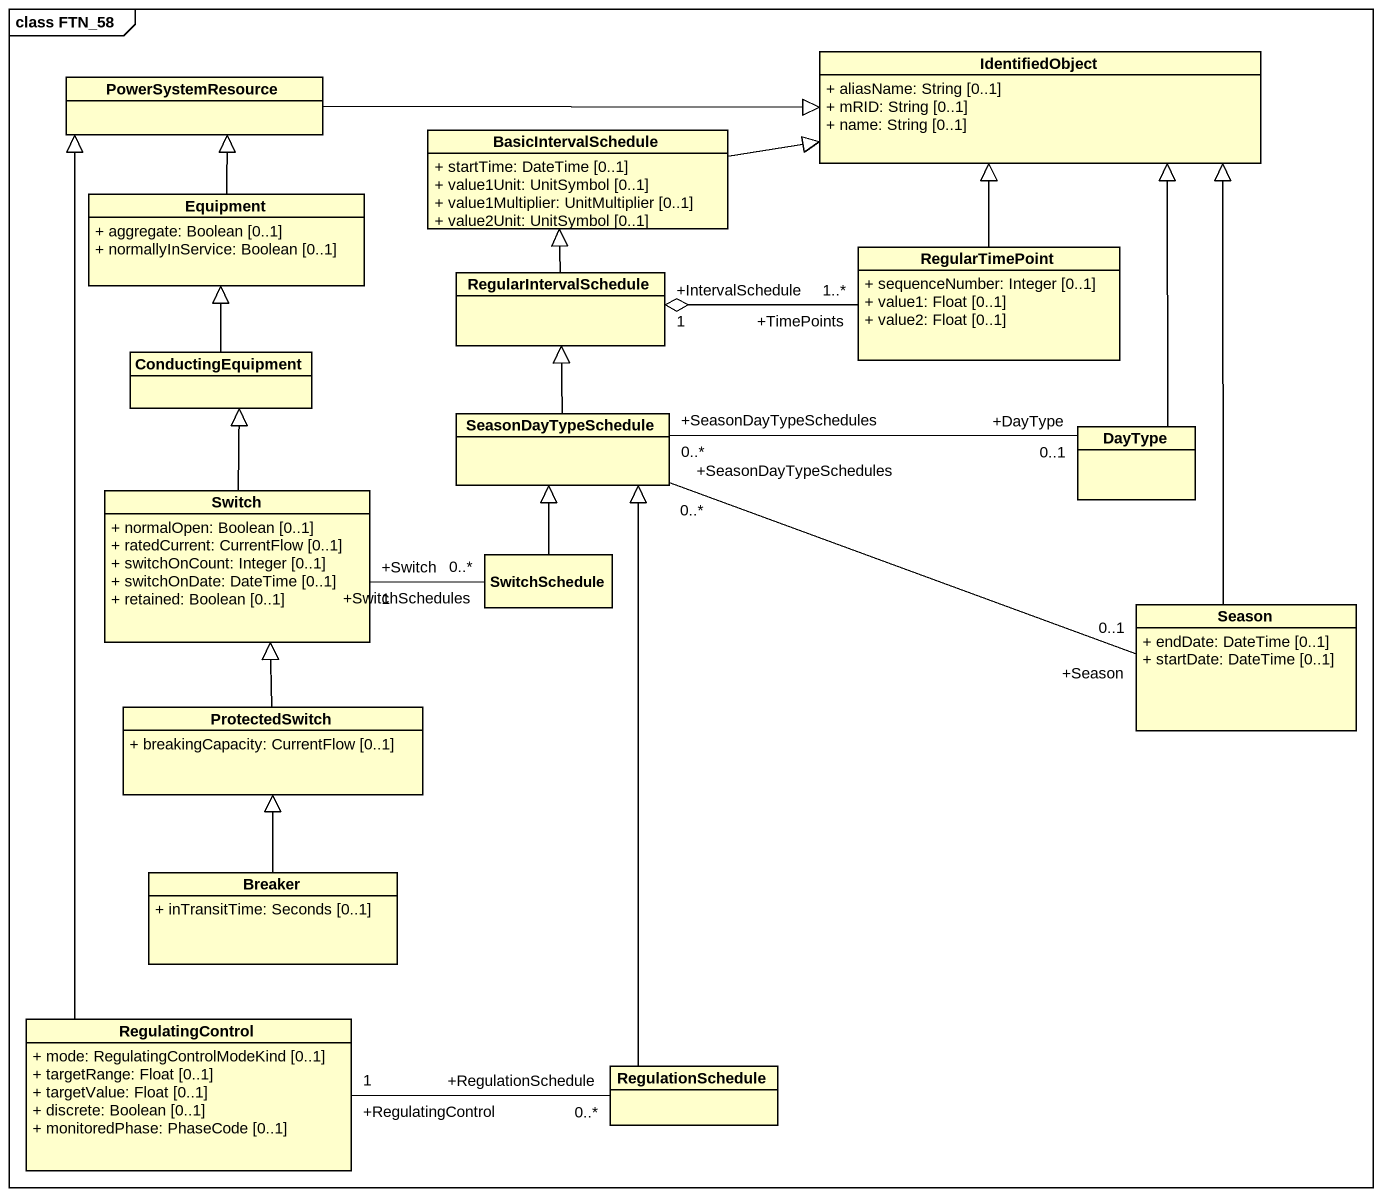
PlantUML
@startuml
mainframe class FTN_58
hide circle
hide empty members
skinparam classAttributeIconSize 0
class IdentifiedObject {
  + aliasName: String [0..1]
  + mRID: String [0..1]
  + name: String [0..1]
}
class PowerSystemResource
class BasicIntervalSchedule {
  + startTime: DateTime [0..1]
  + value1Unit: UnitSymbol [0..1]
  + value1Multiplier: UnitMultiplier [0..1]
  + value2Unit: UnitSymbol [0..1]
}
class Equipment {
  + aggregate: Boolean [0..1]
  + normallyInService: Boolean [0..1]
}
class RegularTimePoint {
  + sequenceNumber: Integer [0..1]
  + value1: Float [0..1]
  + value2: Float [0..1]
}
class RegularIntervalSchedule
class ConductingEquipment
class SeasonDayTypeSchedule
class DayType
class Switch {
  + normalOpen: Boolean [0..1]
  + ratedCurrent: CurrentFlow [0..1]
  + switchOnCount: Integer [0..1]
  + switchOnDate: DateTime [0..1]
  + retained: Boolean [0..1]
}
class SwitchSchedule
class Season {
  + endDate: DateTime [0..1]
  + startDate: DateTime [0..1]
}
class ProtectedSwitch {
  + breakingCapacity: CurrentFlow [0..1]
}
class Breaker {
  + inTransitTime: Seconds [0..1]
}
class RegulatingControl {
  + mode: RegulatingControlModeKind [0..1]
  + targetRange: Float [0..1]
  + targetValue: Float [0..1]
  + discrete: Boolean [0..1]
  + monitoredPhase: PhaseCode [0..1]
}
class RegulationSchedule
PowerSystemResource -right-|> IdentifiedObject
BasicIntervalSchedule -right-|> IdentifiedObject
Equipment -up-|> PowerSystemResource
RegularTimePoint -up-|> IdentifiedObject
RegularIntervalSchedule -up-|> BasicIntervalSchedule
RegularIntervalSchedule "+IntervalSchedule\n1" o-right- "+TimePoints\n1..*" RegularTimePoint
ConductingEquipment -up-|> Equipment
SeasonDayTypeSchedule -up-|> RegularIntervalSchedule
DayType -up-|> IdentifiedObject
DayType "+DayType\n0..1" -left- "+SeasonDayTypeSchedules\n0..*" SeasonDayTypeSchedule
Switch -up-|> ConductingEquipment
Switch "+Switch\n1" -right- "+SwitchSchedules\n0..*" SwitchSchedule
SwitchSchedule -up-|> SeasonDayTypeSchedule
Season -up-|> IdentifiedObject
Season "+Season\n0..1" -left- "+SeasonDayTypeSchedules\n0..*" SeasonDayTypeSchedule
ProtectedSwitch -up-|> Switch
Breaker -up-|> ProtectedSwitch
RegulatingControl -up-|> PowerSystemResource
RegulationSchedule -up-|> SeasonDayTypeSchedule
RegulationSchedule "+RegulationSchedule\n0..*" -left- "+RegulatingControl\n1" RegulatingControl
@enduml
